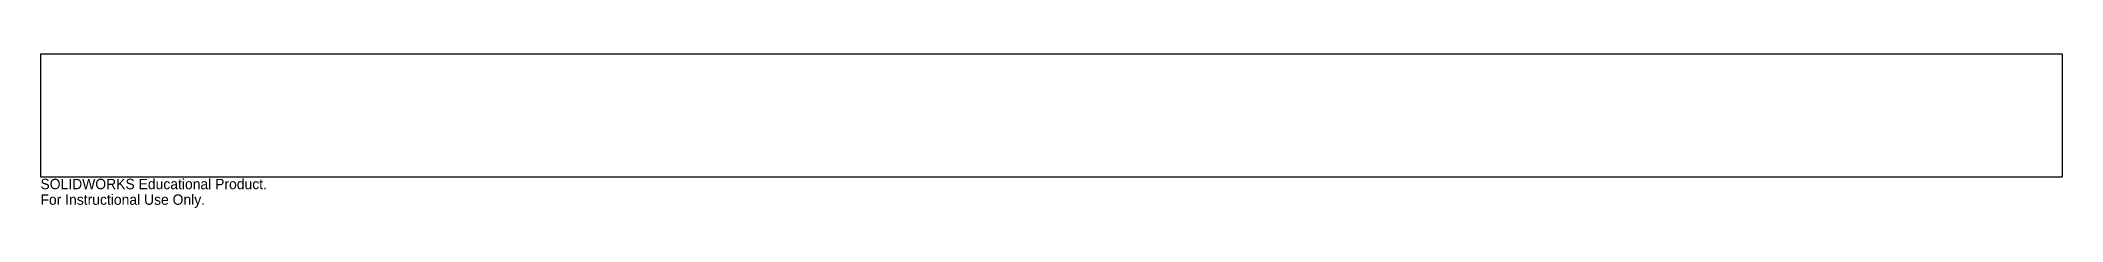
# Model space of a CAD drawing. Header units: inches. Extents: x -18.5 to 18.5, y -108.5 to -105.7.
import ezdxf

# ---------------------------------------------------------------- set-up
doc = ezdxf.new("R2010")
doc.units = ezdxf.units.IN
doc.header["$MEASUREMENT"] = 0
doc.styles.add('SLDTEXTSTYLE0', font='Arail.ttf')

msp = doc.modelspace()

# ---------------------------------------------------------------- linework, layer by layer
at = {"color": 1, "linetype": 'Continuous', "lineweight": 25}
for p, q in [((-18.499, -105.65), (-18.499, -107.9)), ((18.499, -105.65), (-18.499, -105.65)), ((18.499, -107.9), (18.499, -105.65)), ((-18.499, -107.9), (18.499, -107.9))]:
    msp.add_line(p, q, dxfattribs=at)

# ---------------------------------------------------------------- texts
at = {"color": 7, "linetype": 'Continuous', "char_height": 0.1903, "attachment_point": 1, "style": 'SLDTEXTSTYLE0'}
for s, insert in [('SOLIDWORKS Educational Product.', (-18.499, -107.94)), ('For Instructional Use Only.', (-18.499, -108.226))]:
    msp.add_mtext(s, dxfattribs=dict(at, insert=insert))

doc.saveas('drawing.dxf')
